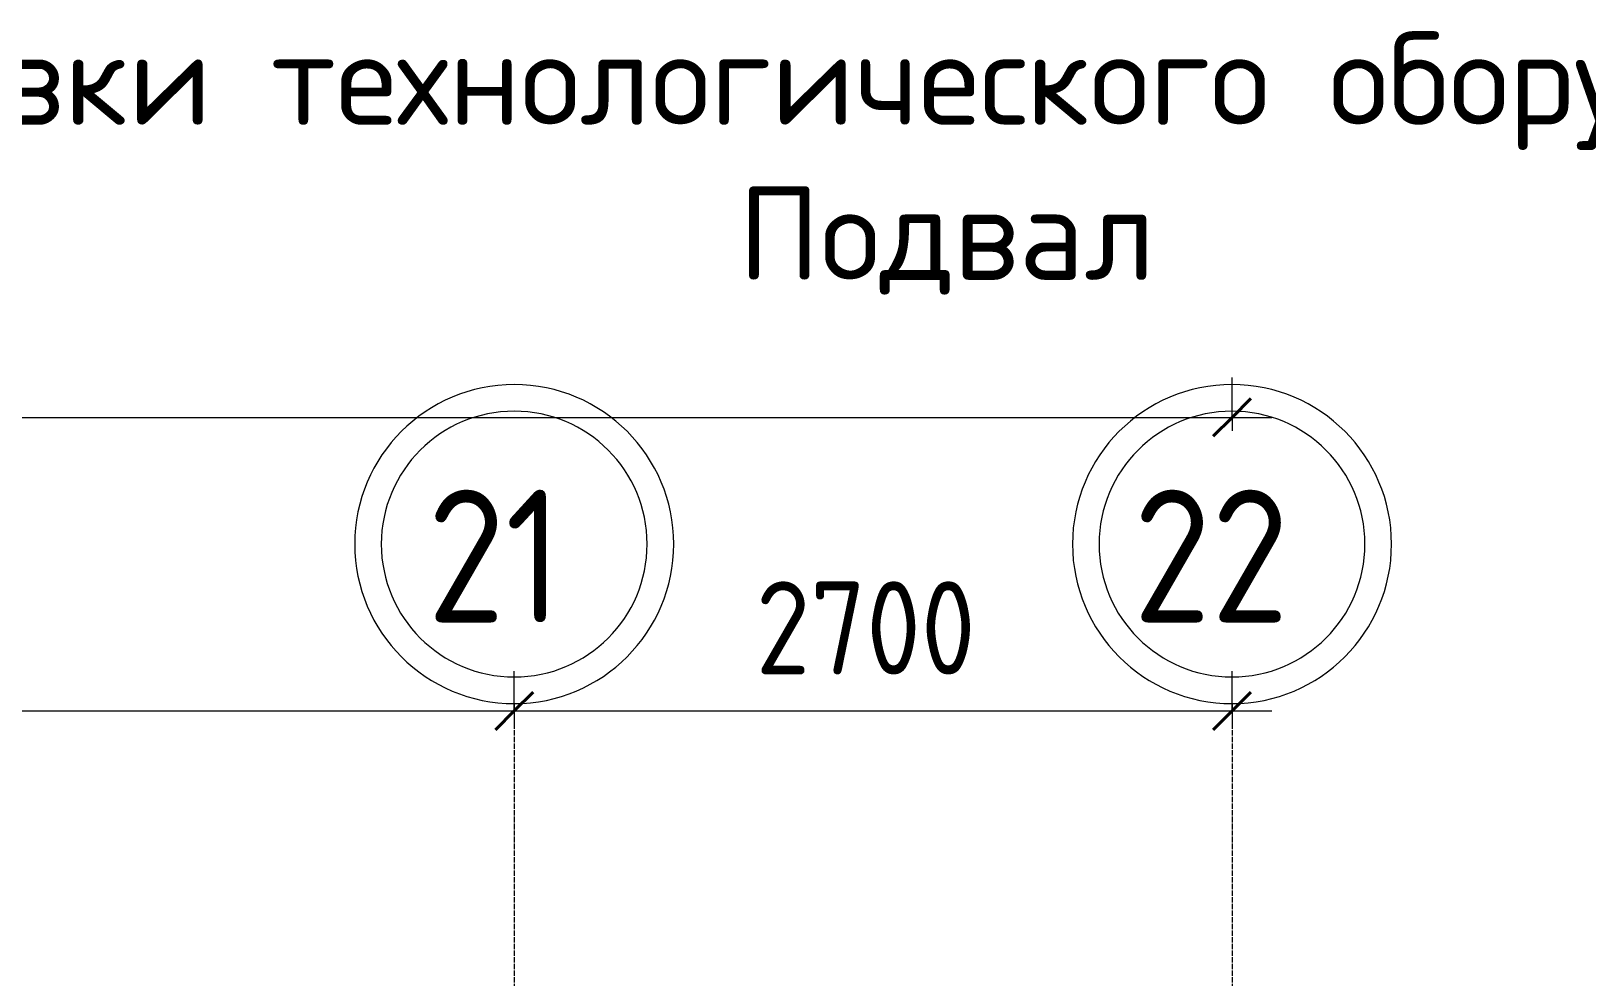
# Model space of a CAD drawing. Header units: millimetres. Extents: x -215207 to 92095, y -30385 to 123050.
# Drawn here: x -145372 to -139520, y 119492 to 123050 of the extents above; entities that cross this region are included whole.
import ezdxf

# ---------------------------------------------------------------- set-up
doc = ezdxf.new("R2010")
doc.units = ezdxf.units.MM
doc.linetypes.add('ADSK_Линия сетки', pattern=[25, 20, -2.5, 0, -2.5])
for name, color, linetype, lineweight in [('Оси', 7, 'Continuous', 9), ('ОФ_рамка', 7, 'Continuous', 50), ('Размеры', 7, 'Continuous', 9)]:
    doc.layers.add(name, color=color, linetype=linetype, lineweight=lineweight)
doc.styles.add('GOST Common_1', font='GOST_Common.ttf', dxfattribs={"width": 0.9, "height": 125})
doc.styles.add('GOST Common_2', font='GOST_Common.ttf', dxfattribs={"width": 0.9, "height": 90})
doc.styles.add('PDF ISOCPEUR', font='isocpeur.ttf')

# ---------------------------------------------------------------- blocks, each defined once
blk = doc.blocks.new('Подвал 21082025 планы')
at = {"layer": 'Оси', "linetype": 'ADSK_Линия сетки'}
for p, q in [((50900, 2145.7), (50900, -17365.8)), ((53600, 2145.7), (53600, -17365.8))]:
    blk.add_line(p, q, dxfattribs=at)
at = {"layer": 'Оси', "lineweight": 20}
for centre, radius, start, end in [((50900, 2745.7), 600, 0, 180), ((53600, 2745.7), 600, 0, 180), ((50900, 2745.7), 500, 0, 180), ((53600, 2745.7), 500, 0, 180), ((50900, 2745.7), 600, 180, 0), ((50900, 2745.7), 500, 180, 0), ((53600, 2745.7), 600, 180, 0), ((53600, 2745.7), 500, 180, 0)]:
    blk.add_arc(centre, radius, start, end, dxfattribs=at)
at = {"layer": 'Размеры', "lineweight": 20}
for p, q in [((53600, 3222.2), (53600, 3372.2)), ((-150, 3222.2), (53750, 3222.2)), ((53600, 3222.2), (53600, 3172.2)), ((50900, 2118), (50900, 2268)), ((50900, 2118), (50900, 2268)), ((53600, 2118), (53600, 2268)), ((41800, 2118), (50900, 2118)), ((50900, 2118), (50900, 2068)), ((50900, 2118), (53750, 2118)), ((50900, 2118), (50900, 2068)), ((53600, 2118), (53600, 2068))]:
    blk.add_line(p, q, dxfattribs=at)
at = {"layer": 'Размеры', "lineweight": 40}
for p, q in [((53600, 3222.2), (53670.7, 3292.9)), ((53600, 3222.2), (53529.3, 3151.5)), ((50900, 2118), (50970.7, 2188.7)), ((50900, 2118), (50970.7, 2188.7)), ((53600, 2118), (53670.7, 2188.7)), ((50900, 2118), (50829.3, 2047.3)), ((50900, 2118), (50829.3, 2047.3)), ((53600, 2118), (53529.3, 2047.3))]:
    blk.add_line(p, q, dxfattribs=at)
at = {"layer": 'Оси', "style": 'GOST Common_1', "width": 0.9}
for s, p in [('21', (50572.8, 2450.3)), ('22', (53228.2, 2450.3))]:
    blk.add_text(s, height=500, dxfattribs=at).set_placement(p)
at = {"layer": 'Размеры', "lineweight": 20, "insert": (51808.5, 2605.4), "char_height": 350, "width": 1059.58, "attachment_point": 1, "line_spacing_factor": 1.022761, "style": 'GOST Common_2'}
blk.add_mtext('2700', dxfattribs=at)

msp = doc.modelspace()

# ---------------------------------------------------------------- block references
msp.add_blockref('Подвал 21082025 планы', (-194454.7, 118374.7))

# ---------------------------------------------------------------- texts
at = {"layer": 'ОФ_рамка', "lineweight": 15, "ltscale": 100, "transparency": 33554636, "insert": (-141928, 122553.4), "char_height": 350, "width": 22802.106, "attachment_point": 5, "style": 'PDF ISOCPEUR'}
msp.add_mtext('{\\C0;План расстановки технологического оборудования и мебели\\PПодвал}', dxfattribs=at)

doc.saveas('drawing.dxf')
